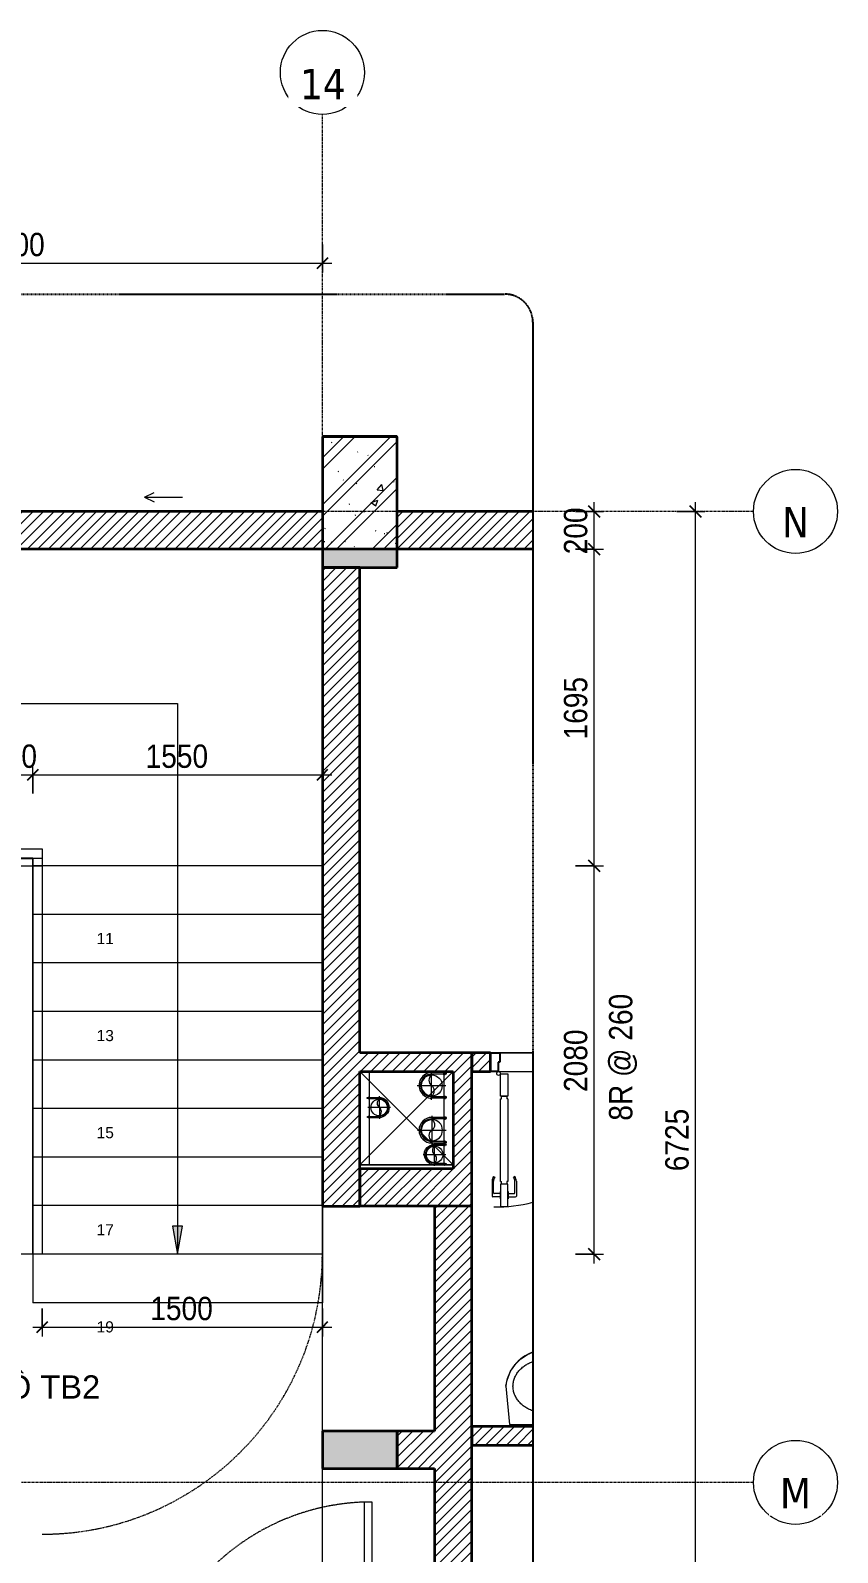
# Model space of a CAD drawing. Header units: millimetres. Extents: x 112507 to 177976, y -4970 to 80839.
# Drawn here: x 135630 to 139949, y 72661 to 80813 of the extents above; entities that cross this region are included whole.
import ezdxf

# ---------------------------------------------------------------- set-up
doc = ezdxf.new("R2010")
doc.units = ezdxf.units.MM
for name, pattern in [('Dash - Tight', [4.5, 3, -1.5]), ('Demolished', [7.14375, 4.7625, -2.38125]), ('Grid Line', [22.225, 12.7, -3.175, 3.175, -3.175]), ('Hidden', [7.14375, 4.7625, -2.38125]), ('IMPORT-CENTER _2_', [40.64, 25.4, -5.08, 5.08, -5.08]), ('Overhead', [3.96875, 2.38125, -1.5875])]:
    doc.linetypes.add(name, pattern=pattern)
for name, color, linetype, lineweight in [('0-2', 250, 'Continuous', 18), ('0-4', 90, 'Continuous', 5), ('A-ANNO-DIMS', 211, 'Continuous', 9), ('A-ANNO-DIMS-50', 211, 'Continuous', 9), ('A-AREA-IDEN', 2, 'Continuous', 9), ('A-DETL-DEMO', 6, 'Demolished', 18), ('A-DETL-GENF-1', 250, 'Continuous', 18), ('A-DETL-GENF-2', 92, 'Dash - Tight', 18), ('A-DETL-GENF-3', 254, 'Continuous', 18), ('A-DETL-GENF-4', 92, 'Hidden', 25), ('A-DETL-MEDM', 33, 'Continuous', 35), ('A-DETL-THIN-1', 250, 'Continuous', 18), ('A-DOOR', 31, 'Continuous', 18), ('A-DOOR-1', 250, 'Continuous', 18), ('A-DOOR-2', 10, 'Continuous', 25), ('A-DOOR-FRAM', 31, 'Continuous', 25), ('A-FLOR-1', 250, 'Continuous', 18), ('A-FLOR-HRAL', 11, 'Continuous', 18), ('A-GLAZ', 151, 'Continuous', 18), ('A-WALL-1', 7, 'Continuous', 35), ('A-WALL-3', 113, 'Continuous', 35), ('A-WALL-PATT-1', 254, 'Continuous', 18), ('A-WALL-PATT-2', 111, 'Continuous', 18), ('G-IMPT', 8, 'Continuous', 18), ('G-IMPT-3', 8, 'IMPORT-CENTER _2_', 18), ('M-EQPM', 50, 'Continuous', 18), ('M-EQPM-1', 50, 'Continuous', 25), ('P-SANR-FIXT-1', 250, 'Continuous', 18), ('P-SANR-FIXT-2', 253, 'Continuous', 18), ('S-COLS-1', 9, 'Continuous', 5), ('S-COLS-2', 7, 'Continuous', 35), ('S-GRID-1', 1, 'Grid Line', 9), ('S-GRID-IDEN', 1, 'Continuous', 9), ('S-STRS', 31, 'Continuous', 18), ('S-STRS-ANNO', 31, 'Continuous', 18), ('S-STRS-MBND', 31, 'Overhead', 18)]:
    doc.layers.add(name, color=color, linetype=linetype, lineweight=lineweight)
doc.styles.add('Arial', font='arial.ttf', dxfattribs={"height": 59.53})
doc.styles.add('Arial_4', font='arial.ttf', dxfattribs={"height": 125})
doc.styles.add('Tahoma_B', font='tahomabd.ttf', dxfattribs={"height": 162.5})
doc.styles.add('UTM Avo', font='', dxfattribs={"width": 0.9, "height": 125})
doc.styles.get('UTM Avo').set_extended_font_data('UTM Avo')
doc.dimstyles.new('1_Dim_chi_tiet_2_5', dxfattribs={"dimscale": 304.8, "dimtxt": 124.912619, "dimasz": 0.19685, "dimexe": 0.164042, "dimexo": 0.0625, "dimgap": 0.016404, "dimtad": 1, "dimdec": 0, "dimrnd": 5, "dimzin": 0, "dimdsep": 46, "dimtxsty": 'UTM Avo', "dimblk1": 'OBLIQUE', "dimblk2": 'OBLIQUE', "dimsah": 1, "dimcen": 0.09, "dimdle": 0.164042, "dimazin": 0, "dimtfac": 1, "dimtdec": 4, "dimtix": 1, "dimtmove": 0, "dimatfit": 3, "dimfxl": 0.328084, "dimfxlon": 1, "dimtvp": 1, "dimtolj": 1, "dimtzin": 0, "dimarcsym": 2})
pattern_1 = [(45, (0, 0), (-28.284271, 28.284271), [])]
pattern_2 = [(45, (18939.878, 0), (-28.284271, 28.284271), [])]

# ---------------------------------------------------------------- blocks, each defined once
blk = doc.blocks.new('NCV_TKTC_KET CAU_rvt-3-TKCS_THANG BỘ TB5 - MẶT BẰNG TẦNG 8')
at = {"layer": 'S-COLS-1'}
for points in [[(118652.6, 77936.9), (118652.6, 78036.9), (118252.6, 78036.9), (118252.6, 77936.9)], [(118652.6, 73111.9), (118652.6, 73311.9), (118252.6, 73311.9), (118252.6, 73111.9)]]:
    blk.add_hatch(color=256, dxfattribs=at).paths.add_polyline_path(points)
at = {"layer": 'A-FLOR-1'}
for p, q in [((118252.2, 78036.9), (118252.2, 74259)), ((118252.4, 78036.9), (118252.4, 74537.4)), ((118952.5, 74737.4), (118452.6, 74737.4)), ((118252.6, 73311.9), (118252.6, 74516.9)), ((118852.4, 74516.9), (118852.4, 73311.9)), ((116702.6, 74259), (116502.6, 74259)), ((118252.2, 74259), (116752.6, 74259)), ((118252.6, 71936.9), (118252.6, 73111.9)), ((118852.4, 73111.9), (118852.4, 71711.9))]:
    blk.add_line(p, q, dxfattribs=at)
at = {"layer": 'S-COLS-2'}
for p, q in [((118252.6, 78036.9), (118252.6, 77936.9)), ((118652.6, 77936.9), (118652.6, 78036.9)), ((118252.6, 77936.9), (118652.6, 77936.9)), ((118252.6, 73311.9), (118252.6, 73111.9)), ((118652.6, 73311.9), (118252.6, 73311.9)), ((118652.6, 73111.9), (118652.6, 73311.9)), ((118252.6, 73111.9), (118652.6, 73111.9))]:
    blk.add_line(p, q, dxfattribs=at)
blk = doc.blocks.new('DOOR_CW_01 CANH MO-PANEL KINH - DIG_02-800x2200-CỬA NHÔM KÍNH-401063-TKCS_THANG BỘ TB5 - MẶT BẰNG TẦNG 8')
at = {"layer": 'A-DETL-GENF-1'}
for p, q in [((-347, -182), (-347, -62)), ((-347, -62), (-307, -62)), ((-307, -62), (-307, -182)), ((-307, -182), (-347, -182)), ((-347, -196), (-341, -196)), ((-347, -638), (-347, -196)), ((-341, -196), (-341, -182)), ((-341, -182), (-313, -182)), ((-313, -182), (-313, -196)), ((-307, -196), (-313, -196)), ((-307, -196), (-307, -638)), ((-392, -637), (-392, -716.5)), ((-384, -699.5), (-384, -637)), ((-383.9, -611.2), (-377.3, -615.8)), ((-347, -638), (-341, -638)), ((-307, -652), (-347, -652)), ((-347, -652), (-347, -772)), ((-341, -652), (-341, -638)), ((-313, -652), (-341, -652)), ((-307, -638), (-313, -638)), ((-313, -638), (-313, -652)), ((-307, -772), (-307, -652)), ((-270.1, -611.2), (-276.7, -615.8)), ((-270, -699.5), (-270, -637)), ((-262, -637), (-262, -716.5)), ((-349, -720.5), (-388, -720.5)), ((-349, -703.5), (-380, -703.5)), ((-349, -692.2), (-349, -731.8)), ((-347, -692.2), (-349, -692.2)), ((-349, -731.8), (-347, -731.8)), ((-347, -692.2), (-347, -731.8)), ((-307, -692.2), (-307, -731.8)), ((-307, -692.2), (-305, -692.2)), ((-305, -731.8), (-307, -731.8)), ((-305, -692.2), (-305, -731.8)), ((-305, -703.5), (-274, -703.5)), ((-305, -720.5), (-266, -720.5)), ((-347, -772), (-307, -772))]:
    blk.add_line(p, q, dxfattribs=at)
blk.add_circle((-357, -60), 10, dxfattribs=at)
for centre, radius, start, end in [((-347, -637), 45, 145, 180), ((-347, -637), 37, 145, 180), ((-307, -637), 37, 0, 35), ((-307, -637), 45, 360, 35), ((-388, -716.5), 4, 180, 270), ((-380, -699.5), 4, 180, 270), ((-274, -699.5), 4, 270, 0), ((-266, -716.5), 4, 270, 0), ((-357, -60), 714, 268, 284.8853)]:
    blk.add_arc(centre, radius, start, end, dxfattribs=at)
at = {"layer": 'A-DOOR-1'}
blk.add_line((-357, -50), (-332, -50), dxfattribs=at)
at = {"layer": 'A-DOOR-2'}
for p, q in [((-400, -50), (-400, 50)), ((-400, 50), (-350, 50)), ((-350, 50), (-350, 0)), ((-360, -50), (-400, -50)), ((-360, 0), (-360, -50)), ((-350, 0), (-360, 0))]:
    blk.add_line(p, q, dxfattribs=at)
blk = doc.blocks.new('bonruatreo - Chậu rửa-401074-TKCS_THANG BỘ TB5 - MẶT BẰNG TẦNG 8')
at = {"layer": 'P-SANR-FIXT-2'}
for p, q in [((165, 0), (73.6, 0)), ((198.4, 0), (73.6, 0)), ((218.6, -205), (198.4, 0))]:
    blk.add_line(p, q, dxfattribs=at)
at = {"layer": 'P-SANR-FIXT-2', "flags": 128}
blk.add_lwpolyline([(218.6, -205), (209.7, -246.6), (192.9, -285.8), (168.9, -321), (138.6, -350.9), (103.1, -374.4), (73.6, -386.5)], dxfattribs=at)
at = {"layer": 'P-SANR-FIXT-2'}
blk.add_arc((0, -180), 220, 289.5664, 353.47502, dxfattribs=at)
for points, knots in [([(73.7, -72.6), (74.6, -72.9), (82.4, -75.8), (96.9, -82.1), (116.1, -93.4), (133.8, -107.1), (149.5, -123), (162.5, -141.2), (172.4, -161.2), (178.6, -182.7), (180, -197.6), (180, -205)], [-0.3533386, -0.3533386, -0.3533386, -0.3533386, -0.3478261, -0.3043478, -0.2608696, -0.2173913, -0.173913, -0.1304348, -0.0869565, -0.0434783, 0, 0, 0, 0]), ([(180, -205), (180, -212.4), (178.6, -227.3), (172.4, -248.8), (162.5, -268.8), (149.5, -287), (133.8, -302.9), (116.1, -316.6), (96.9, -327.9), (82.4, -334.2), (74.6, -337.1), (73.7, -337.4)], [-1, -1, -1, -1, -0.9565217, -0.9130435, -0.8695652, -0.826087, -0.7826087, -0.7391304, -0.6956522, -0.6521739, -0.6466614, -0.6466614, -0.6466614, -0.6466614])]:
    blk.add_open_spline(points, degree=3, knots=knots, dxfattribs=at)
blk = doc.blocks.new('NCV_TKTC_TANG 6 - 8_rvt-8-TKCS_THANG BỘ TB5 - MẶT BẰNG TẦNG 8')
at = {"layer": 'A-WALL-PATT-1'}
h = blk.add_hatch(dxfattribs=at)
h.set_pattern_fill('FP_1', color=256, style=0, pattern_type=2)
h.set_pattern_definition(pattern_1)
h.paths.add_polyline_path([(119152.5, 75236.9), (119152.5, 75336.9), (119052.5, 75336.9), (119052.5, 75236.9)])
h = blk.add_hatch(dxfattribs=at)
h.set_pattern_fill('FP_1', color=256, style=0, pattern_type=2)
h.set_pattern_definition(pattern_1)
h.paths.add_polyline_path([(119052.5, 73236.9), (119378.9, 73236.9), (119378.9, 73336.9), (119052.5, 73336.9), (119052.5, 73274.8)])
at = {"layer": 'A-DETL-THIN-1'}
blk.add_line((119052.5, 73340.4), (119378.9, 73340.4), dxfattribs=at)
at = {"layer": 'A-FLOR-1'}
for p, q in [((119202.5, 75336.9), (119378.9, 75336.9)), ((119378.9, 75336.9), (119202.5, 75336.9)), ((119192.5, 75236.9), (119378.9, 75236.9))]:
    blk.add_line(p, q, dxfattribs=at)
at = {"layer": 'A-WALL-1'}
for p, q in [((119152.5, 75336.9), (119052.5, 75336.9)), ((119052.5, 75336.9), (119052.5, 75236.9)), ((119152.5, 75236.9), (119152.5, 75336.9)), ((119052.5, 75236.9), (119152.5, 75236.9)), ((119378.9, 73336.9), (119052.5, 73336.9)), ((119052.5, 73336.9), (119052.5, 73236.9)), ((119052.5, 73236.9), (119378.9, 73236.9))]:
    blk.add_line(p, q, dxfattribs=at)
at = {"layer": 'A-DOOR-1'}
blk.add_blockref('DOOR_CW_01 CANH MO-PANEL KINH - DIG_02-800x2200-CỬA NHÔM KÍNH-401063-TKCS_THANG BỘ TB5 - MẶT BẰNG TẦNG 8', (119552.5, 75286.9), dxfattribs=at)
at = {"layer": 'P-SANR-FIXT-1', "rotation": 180}
blk.add_blockref('bonruatreo - Chậu rửa-401074-TKCS_THANG BỘ TB5 - MẶT BẰNG TẦNG 8', (119452.5, 73346.9), dxfattribs=at)
blk = doc.blocks.new('Top Rail Type - Top Rail_Internal_-948122-TKCS_THANG BỘ TB5 - MẶT BẰNG TẦNG 8')
at = {"layer": 'A-FLOR-HRAL'}
for p, q in [((116452.2, 76339), (116452.2, 76429.4)), ((116452.2, 76429.4), (116752.6, 76429.4)), ((116752.6, 76429.4), (116752.6, 76379.4)), ((116452.2, 75896.9), (116452.2, 76339)), ((116502.2, 76339), (116452.2, 76339)), ((116502.2, 76379.4), (116502.2, 76339)), ((116702.6, 76379.4), (116502.2, 76379.4)), ((116502.2, 76339), (116502.2, 75920.2)), ((116702.6, 76379.4), (116752.6, 76379.4)), ((116702.6, 76339), (116702.6, 76379.4)), ((116702.6, 76339), (116752.6, 76339)), ((116702.6, 74259), (116702.6, 76339)), ((116752.6, 76379.4), (116752.6, 76339)), ((116752.6, 76339), (116752.6, 74259)), ((116752.6, 74259), (116702.6, 74259))]:
    blk.add_line(p, q, dxfattribs=at)
blk = doc.blocks.new('TKTC_XREF_251221_MB TANG 2-7 - TKTC_XREF_260130_MB TANG 2-5_dwg_CUM U_DN100-4746796-TKCS_THANG BỘ TB5 - MẶT BẰNG TẦNG 8')
at = {"layer": 'G-IMPT'}
blk.add_hatch(color=256, dxfattribs=at).paths.add_polyline_path([(0, 61), (0, 57), (14.8, 55.1), (28.5, 49.4), (40.3, 40.3), (49.4, 28.5), (55.1, 14.8), (57, 0), (55.1, -14.8), (49.4, -28.5), (40.3, -40.3), (28.5, -49.4), (14.8, -55.1), (0, -57), (0, -61), (15.8, -58.9), (30.5, -52.8), (43.1, -43.1), (52.8, -30.5), (58.9, -15.8), (61, 0), (58.9, 15.8), (52.8, 30.5), (43.1, 43.1), (30.5, 52.8), (15.8, 58.9)])
for p, q in [((-79.1, 66.6), (-79.1, 63.4)), ((-76.6, 66.6), (-76.6, 63.4)), ((-74.6, 66.6), (-74.6, 63.4)), ((-72.7, 69.3), (-72.7, 60.7)), ((-66.9, 67.9), (-71.7, 67.9)), ((-66.9, 62.1), (-71.7, 62.1)), ((-65, 69), (0, 69)), ((-79.1, -63.4), (-79.1, -66.6)), ((-76.6, -63.4), (-76.6, -66.6)), ((-74.6, -63.4), (-74.6, -66.6)), ((-72.7, -60.7), (-72.7, -69.3)), ((-66.9, -62.1), (-71.7, -62.1)), ((-66.9, -67.9), (-71.7, -67.9)), ((-65, -69), (0, -69))]:
    blk.add_line(p, q, dxfattribs=at)
at = {"layer": 'G-IMPT', "flags": 128}
for points in [[(-72.7, 67.6), (-78.1, 67.6), (-78.1, 62.4), (-72.7, 62.4)], [(-71.7, 59.2), (-66.9, 59.2), (-66.9, 70.8), (-71.7, 70.8)], [(-66.9, 70.8), (-66.9, 72.7), (-65, 72.7), (-65, 57.3), (-66.9, 57.3), (-66.9, 59.2)], [(-65, 61), (0, 61), (0, 57)], [(-72.7, -62.4), (-78.1, -62.4), (-78.1, -67.6), (-72.7, -67.6)], [(-71.7, -70.8), (-66.9, -70.8), (-66.9, -59.2), (-71.7, -59.2)], [(-66.9, -59.2), (-66.9, -57.3), (-65, -57.3), (-65, -72.7), (-66.9, -72.7), (-66.9, -70.8)], [(-65, -61), (0, -61), (0, -57)]]:
    blk.add_lwpolyline(points, dxfattribs=at)
at = {"layer": 'G-IMPT'}
for centre, radius, start, end in [((-78.1, 66.6), 0.96, 90, 180), ((-78.1, 63.4), 0.96, 180, 270), ((-71.1, 69.3), 1.56, 112.61986, 247.38014), ((-67.9, 65), 4.8, 143.1301, 216.8699), ((-71.1, 60.7), 1.56, 112.61986, 247.38014), ((0, 0), 69, 270, 90), ((0, 0), 61, 270, 90), ((0, 0), 57, 270, 90), ((-78.1, -63.4), 0.96, 90, 180), ((-78.1, -66.6), 0.96, 180, 270), ((-71.1, -60.7), 1.56, 112.61986, 247.38014), ((-67.9, -65), 4.8, 143.1301, 216.8699), ((-71.1, -69.3), 1.56, 112.61986, 247.38014)]:
    blk.add_arc(centre, radius, start, end, dxfattribs=at)
blk = doc.blocks.new('TKTC_XREF_251221_MB TANG 2-7 - TKTC_XREF_260130_MB TANG 2-5_dwg_$cc-4746806-TKCS_THANG BỘ TB5 - MẶT BẰNG TẦNG 8')
at = {"layer": 'G-IMPT-3'}
for p, q in [((-0.673, 0), (0.673, 0)), ((0, -0.673), (0, 0.673))]:
    blk.add_line(p, q, dxfattribs=at)
at = {"layer": 'M-EQPM'}
blk.add_circle((0, 0), 0.5, dxfattribs=at)
for centre, radius, start, end in [((0, 0), 0.5, 90, 270), ((0.188, 0.25), 0.313, 126.8699, 233.1301), ((-0.188, -0.25), 0.313, 306.8699, 53.1301)]:
    blk.add_arc(centre, radius, start, end, dxfattribs=at)
blk = doc.blocks.new('TKTC_XREF_251221_MB TANG 2-7 - TKTC_XREF_260130_MB TANG 2-5_dwg_$cc-4746802-TKCS_THANG BỘ TB5 - MẶT BẰNG TẦNG 8')
at = {"layer": 'G-IMPT-3'}
for p, q in [((-0.673, 0), (0.673, 0)), ((0, -0.673), (0, 0.673))]:
    blk.add_line(p, q, dxfattribs=at)
at = {"layer": 'M-EQPM'}
blk.add_circle((0, 0), 0.5, dxfattribs=at)
for centre, radius, start, end in [((0, 0), 0.5, 90, 270), ((0.188, 0.25), 0.313, 126.8699, 233.1301), ((-0.188, -0.25), 0.313, 306.8699, 53.1301)]:
    blk.add_arc(centre, radius, start, end, dxfattribs=at)
blk = doc.blocks.new('TKTC_XREF_251221_MB TANG 2-7 - TKTC_XREF_260130_MB TANG 2-5_dwg_CUM U_DN100-4746799-TKCS_THANG BỘ TB5 - MẶT BẰNG TẦNG 8')
at = {"layer": 'G-IMPT'}
blk.add_hatch(color=256, dxfattribs=at).paths.add_polyline_path([(0, 61), (16, 59), (30, 53), (43, 43), (53, 30), (59, 16), (61, 0), (59, -16), (53, -31), (43, -43), (30, -53), (16, -59), (0, -61), (0, -57), (15, -55), (28, -49), (40, -40), (49, -29), (55, -15), (57, 0), (55, 15), (49, 28), (40, 40), (28, 49), (15, 55), (0, 57)])
for p, q in [((-79, 67), (-79, 63)), ((-77, 67), (-77, 63)), ((-75, 67), (-75, 63)), ((-73, 69), (-73, 61)), ((-67, 68), (-72, 68)), ((-67, 62), (-72, 62)), ((-65, 69), (0, 69)), ((-79, -63), (-79, -67)), ((-77, -63), (-77, -67)), ((-75, -63), (-75, -67)), ((-73, -61), (-73, -69)), ((-67, -62), (-72, -62)), ((-67, -68), (-72, -68)), ((-65, -69), (0, -69))]:
    blk.add_line(p, q, dxfattribs=at)
at = {"layer": 'G-IMPT', "flags": 128}
for points in [[(-73, 68), (-78, 68), (-78, 62), (-73, 62)], [(-72, 59), (-67, 59), (-67, 71), (-72, 71)], [(-67, 71), (-67, 73), (-65, 73), (-65, 57), (-67, 57), (-67, 59)], [(-65, 61), (0, 61), (0, 57)], [(-73, -62), (-78, -62), (-78, -68), (-73, -68)], [(-72, -71), (-67, -71), (-67, -59), (-72, -59)], [(-67, -59), (-67, -57), (-65, -57), (-65, -73), (-67, -73), (-67, -71)], [(-65, -61), (0, -61), (0, -57)]]:
    blk.add_lwpolyline(points, dxfattribs=at)
at = {"layer": 'G-IMPT'}
for centre, radius, start, end in [((-78, 67), 0.96, 90, 180), ((-78, 63), 0.96, 180, 270), ((-71, 69), 1.56, 112.6199, 247.3801), ((-68, 65), 4.8, 143.1301, 216.8699), ((-71, 61), 1.56, 112.6199, 247.3801), ((0, 0), 69, 270, 90), ((0, 0), 61, 270, 90), ((0, 0), 57, 270, 90), ((-78, -63), 0.96, 90, 180), ((-78, -67), 0.96, 180, 270), ((-71, -61), 1.56, 112.6199, 247.3801), ((-68, -65), 4.8, 143.1301, 216.8699), ((-71, -69), 1.56, 112.6199, 247.3801)]:
    blk.add_arc(centre, radius, start, end, dxfattribs=at)
blk = doc.blocks.new('TKTC_XREF_251221_MB TANG 2-7 - TKTC_XREF_260130_MB TANG 2-5_dwg_$cc-4746807-TKCS_THANG BỘ TB5 - MẶT BẰNG TẦNG 8')
at = {"layer": 'G-IMPT-3'}
for p, q in [((-0.673, 0), (0.673, 0)), ((0, -0.673), (0, 0.66))]:
    blk.add_line(p, q, dxfattribs=at)
at = {"layer": 'M-EQPM'}
blk.add_circle((0, 0), 0.5, dxfattribs=at)
for centre, radius, start, end in [((0, 0), 0.5, 90, 270), ((0.188, 0.25), 0.313, 126.8699, 233.1301), ((-0.188, -0.25), 0.313, 306.8699, 53.1301)]:
    blk.add_arc(centre, radius, start, end, dxfattribs=at)
blk = doc.blocks.new('TKTC_XREF_251221_MB TANG 2-7 - TKTC_XREF_260130_MB TANG 2-5_dwg_$cc-4746801-TKCS_THANG BỘ TB5 - MẶT BẰNG TẦNG 8')
at = {"layer": 'G-IMPT-3'}
for p, q in [((-0.673, 0), (0.673, 0)), ((0, -0.673), (0, 0.673))]:
    blk.add_line(p, q, dxfattribs=at)
at = {"layer": 'M-EQPM'}
blk.add_circle((0, 0), 0.5, dxfattribs=at)
for centre, radius, start, end in [((0, 0), 0.5, 90, 270), ((0.188, 0.25), 0.313, 126.8699, 233.1301), ((-0.188, -0.25), 0.313, 306.8699, 53.1301)]:
    blk.add_arc(centre, radius, start, end, dxfattribs=at)
blk = doc.blocks.new('TKTC_XREF_251221_MB TANG 2-7 - TKTC_XREF_251221_MB TANG 2-7-2039446-TKCS_THANG BỘ TB5 - MẶT BẰNG TẦNG 8')
at = {"layer": 'M-EQPM'}
for p, q in [((84801, 57499), (84801, 57998.8)), ((84801, 57998.8), (84850.8, 57998.5)), ((84850.8, 57998.5), (84850.8, 57498.6)), ((85251, 57499), (85251, 57998.8)), ((85251, 57998.8), (85299.9, 57998.5)), ((84850.8, 57498.6), (84801, 57499)), ((85299.9, 57498.6), (85251, 57499))]:
    blk.add_line(p, q, dxfattribs=at)
at = {"layer": 'M-EQPM-1'}
for p, q in [((84600, 61403.7), (84600, 61400)), ((85000, 61403.7), (84600, 61403.7)), ((85000, 61400), (85000, 61403.7))]:
    blk.add_line(p, q, dxfattribs=at)
for name, p, xscale, yscale, zscale, rotation in [('TKTC_XREF_251221_MB TANG 2-7 - TKTC_XREF_260130_MB TANG 2-5_dwg_$cc-4746807-TKCS_THANG BỘ TB5 - MẶT BẰNG TẦNG 8', (85184.1, 57925.4), 113.7150000000092, 113.7150000000092, 113.7150000000092, 359.9990086636432), ('TKTC_XREF_251221_MB TANG 2-7 - TKTC_XREF_260130_MB TANG 2-5_dwg_CUM U_DN100-4746796-TKCS_THANG BỘ TB5 - MẶT BẰNG TẦNG 8', (85185.9, 57926.3), 0.9975000000000005, 0.9975000000000005, 0.9975000000000005, 180.000991338195), ('TKTC_XREF_251221_MB TANG 2-7 - TKTC_XREF_260130_MB TANG 2-5_dwg_$cc-4746802-TKCS_THANG BỘ TB5 - MẶT BẰNG TẦNG 8', (84904.5, 57808), 90.00000000005119, 90.00000000005119, 90.00000000005119, 180.3740267799373), ('TKTC_XREF_251221_MB TANG 2-7 - TKTC_XREF_260130_MB TANG 2-5_dwg_CUM U_DN100-4746796-TKCS_THANG BỘ TB5 - MẶT BẰNG TẦNG 8', (85186, 57686.2), 0.9974999999999965, 0.9974999999999965, 0.9974999999999965, 180.0009913385626), ('TKTC_XREF_251221_MB TANG 2-7 - TKTC_XREF_260130_MB TANG 2-5_dwg_$cc-4746801-TKCS_THANG BỘ TB5 - MẶT BẰNG TẦNG 8', (85199.9, 57556), 90.00000000005119, 90.00000000005119, 90.00000000005119, 0.3740267799372842)]:
    blk.add_blockref(name, p, dxfattribs=dict(xscale=xscale, yscale=yscale, zscale=zscale, rotation=rotation))
at = {"extrusion": (0, 0, -1)}
for name, p, xscale, yscale, zscale, rotation in [('TKTC_XREF_251221_MB TANG 2-7 - TKTC_XREF_260130_MB TANG 2-5_dwg_CUM U_DN100-4746799-TKCS_THANG BỘ TB5 - MẶT BẰNG TẦNG 8', (-84902.5, 57808), 0.7894736842105242, 0.7894736842105242, -0.7894736842105242, 179.6259732184666), ('TKTC_XREF_251221_MB TANG 2-7 - TKTC_XREF_260130_MB TANG 2-5_dwg_$cc-4746806-TKCS_THANG BỘ TB5 - MẶT BẰNG TẦNG 8', (-85186, 57686.2), 113.7150000000092, 113.7150000000092, -113.7150000000092, 179.9990086636432), ('TKTC_XREF_251221_MB TANG 2-7 - TKTC_XREF_260130_MB TANG 2-5_dwg_CUM U_DN100-4746799-TKCS_THANG BỘ TB5 - MẶT BẰNG TẦNG 8', (-85199.9, 57556), 0.7894736842105242, 0.7894736842105242, -0.7894736842105242, 359.6259732184666)]:
    blk.add_blockref(name, p, dxfattribs=dict(at, xscale=xscale, yscale=yscale, zscale=zscale, rotation=rotation))
blk = doc.blocks.new('FD_01 - FD_01-1200x2200mm-1787917-TKCS_THANG BỘ TB5 - MẶT BẰNG TẦNG 8')
at = {"layer": 'A-DETL-GENF-2'}
for p, q in [((570, 100), (570, 1320)), ((570, 1320), (610, 1320)), ((610, 1320), (610, 100)), ((610, 100), (570, 100))]:
    blk.add_line(p, q, dxfattribs=at)
blk.add_arc((610, 100), 1220, 91.87889, 180, dxfattribs=at)
at = {"layer": 'A-DOOR-FRAM'}
for p, q in [((-610, 100), (-645, 100)), ((-645, 100), (-645, -100)), ((-610, 60), (-610, 100)), ((645, 100), (610, 100)), ((610, 100), (610, 60)), ((645, -100), (645, 100)), ((-600, 60), (-610, 60)), ((-600, -100), (-600, 60)), ((610, 60), (600, 60)), ((600, 60), (600, -100)), ((-645, -100), (-600, -100)), ((600, -100), (645, -100))]:
    blk.add_line(p, q, dxfattribs=at)
blk = doc.blocks.new('1_FAMILY RVT - W01-WxH 1000x3200-3536800-TKCS_THANG BỘ TB5 - MẶT BẰNG TẦNG 8')
at = {"layer": 'A-GLAZ'}
for q in [(749.2, 197.79), (749.2, 146.99), (901.6, 172.39)]:
    blk.add_line((698.4, 172.39), q, dxfattribs=at)
blk = doc.blocks.new('BORDER VIEW - BORDER VIEW-3764658-TKCS_THANG BỘ TB5 - MẶT BẰNG TẦNG 8')
at = {"layer": 'A-DETL-GENF-4'}
for p, q in [((150, 9763.8), (5336.3, 9763.8)), ((5486.3, 9613.8), (5486.3, 150))]:
    blk.add_line(p, q, dxfattribs=at)
blk.add_arc((5336.3, 9613.8), 150, 360, 90, dxfattribs=at)
blk = doc.blocks.new('Grid - M_Grid Head - Circle-353313-TKCS_THANG BỘ TB5 - MẶT BẰNG TẦNG 8')
at = {"layer": 'S-GRID-IDEN'}
blk.add_circle((0, 0), 4.5, dxfattribs=at)
blk = doc.blocks.new('DIMBLOCK74-TKCS_THANG BỘ TB5 - MẶT BẰNG TẦNG 8')
at = {"layer": 'A-ANNO-DIMS-50'}
for p, q in [((138547.2, 76339), (138697.2, 76339)), ((138647.2, 76339), (138547.2, 76339)), ((138647.2, 74209), (138647.2, 76339)), ((138547.2, 74259), (138697.2, 74259)), ((138647.2, 74259), (138547.2, 74259))]:
    blk.add_line(p, q, dxfattribs=at)
at = {"layer": 'A-ANNO-DIMS-50', "lineweight": 25}
for p, q in [((138647.2, 76339), (138617.2, 76369)), ((138647.2, 76339), (138677.2, 76309)), ((138647.2, 74259), (138617.2, 74289)), ((138647.2, 74259), (138677.2, 74229))]:
    blk.add_line(p, q, dxfattribs=at)
at = {"layer": 'A-ANNO-DIMS-50', "color": 0, "char_height": 125, "attachment_point": 1, "rotation": 90, "line_spacing_factor": 1.110334, "style": 'UTM Avo'}
for s, insert, width in [('8R @ 260', (138726.2, 74974), 780.01), ('2080', (138484.9, 75127.8), 410.824)]:
    blk.add_mtext(s, dxfattribs=dict(at, insert=insert, width=width))
blk = doc.blocks.new('_Oblique')
at = {"color": 0, "linetype": 'ByBlock', "lineweight": -2}
blk.add_line((-0.5, -0.5), (0.5, 0.5), dxfattribs=at)
blk = doc.blocks.new('DIMBLOCK75-TKCS_THANG BỘ TB5 - MẶT BẰNG TẦNG 8')
at = {"layer": 'A-ANNO-DIMS-50'}
for p, q in [((138547.2, 78034.9), (138697.2, 78034.9)), ((138647.2, 78034.9), (138547.2, 78034.9)), ((138647.2, 76339), (138647.2, 78034.9)), ((138547.2, 76339), (138697.2, 76339)), ((138647.2, 76339), (138547.2, 76339))]:
    blk.add_line(p, q, dxfattribs=at)
at = {"layer": 'A-ANNO-DIMS-50', "lineweight": 25}
for p, q in [((138647.2, 78034.9), (138617.2, 78064.9)), ((138647.2, 78034.9), (138677.2, 78004.9)), ((138647.2, 76339), (138617.2, 76369)), ((138647.2, 76339), (138677.2, 76309))]:
    blk.add_line(p, q, dxfattribs=at)
at = {"layer": 'A-ANNO-DIMS-50', "color": 0, "insert": (138484.9, 77015.8), "char_height": 125, "width": 410.824, "attachment_point": 1, "rotation": 90, "line_spacing_factor": 1.110334, "style": 'UTM Avo'}
blk.add_mtext('1695', dxfattribs=at)
blk = doc.blocks.new('DIMBLOCK76-TKCS_THANG BỘ TB5 - MẶT BẰNG TẦNG 8')
at = {"layer": 'A-ANNO-DIMS-50', "lineweight": 25}
for p, q in [((138647.2, 78236.9), (138617.2, 78266.9)), ((138647.2, 78236.9), (138677.2, 78206.9)), ((138647.2, 78034.9), (138617.2, 78064.9)), ((138647.2, 78034.9), (138677.2, 78004.9))]:
    blk.add_line(p, q, dxfattribs=at)
at = {"layer": 'A-ANNO-DIMS-50'}
for p, q in [((138647.2, 78034.9), (138647.2, 78286.9)), ((138547.2, 78236.9), (138697.2, 78236.9)), ((138647.2, 78236.9), (138547.2, 78236.9)), ((138547.2, 78034.9), (138697.2, 78034.9)), ((138647.2, 78034.9), (138547.2, 78034.9))]:
    blk.add_line(p, q, dxfattribs=at)
at = {"layer": 'A-ANNO-DIMS-50', "color": 0, "insert": (138484.9, 78007.5), "char_height": 125, "width": 308.118, "attachment_point": 1, "rotation": 90, "line_spacing_factor": 1.110334, "style": 'UTM Avo'}
blk.add_mtext('200', dxfattribs=at)
blk = doc.blocks.new('DIMBLOCK80-TKCS_THANG BỘ TB5 - MẶT BẰNG TẦNG 8')
at = {"layer": 'A-ANNO-DIMS-50'}
for p, q in [((133892.4, 79666.6), (133892.4, 79516.6)), ((133892.4, 79566.6), (133892.4, 79666.6)), ((137192.4, 79666.6), (137192.4, 79516.6)), ((137192.4, 79566.6), (137192.4, 79666.6)), ((133842.4, 79566.6), (137242.4, 79566.6))]:
    blk.add_line(p, q, dxfattribs=at)
at = {"layer": 'A-ANNO-DIMS-50', "lineweight": 25}
for p, q in [((133892.4, 79566.6), (133862.4, 79536.6)), ((133892.4, 79566.6), (133922.4, 79596.6)), ((137192.4, 79566.6), (137162.4, 79536.6)), ((137192.4, 79566.6), (137222.4, 79596.6))]:
    blk.add_line(p, q, dxfattribs=at)
at = {"layer": 'A-ANNO-DIMS-50', "color": 0, "insert": (135371.3, 79729), "char_height": 125, "width": 410.824, "attachment_point": 1, "line_spacing_factor": 1.110334, "style": 'UTM Avo'}
blk.add_mtext('3300', dxfattribs=at)
blk = doc.blocks.new('DIMBLOCK82-TKCS_THANG BỘ TB5 - MẶT BẰNG TẦNG 8')
at = {"layer": 'A-ANNO-DIMS-50'}
for p, q in [((135442, 76726.4), (135442, 76876.4)), ((135642, 76726.4), (135642, 76876.4)), ((135442, 76826.4), (135642, 76826.4)), ((135442, 76826.4), (135442, 76726.4)), ((135642, 76826.4), (135642, 76726.4))]:
    blk.add_line(p, q, dxfattribs=at)
at = {"layer": 'A-ANNO-DIMS-50', "lineweight": 25}
for p, q in [((135442, 76826.4), (135412, 76796.4)), ((135442, 76826.4), (135472, 76856.4)), ((135642, 76826.4), (135612, 76796.4)), ((135642, 76826.4), (135672, 76856.4))]:
    blk.add_line(p, q, dxfattribs=at)
at = {"layer": 'A-ANNO-DIMS-50', "color": 0, "insert": (135413.7, 76988.7), "char_height": 125, "width": 308.118, "attachment_point": 1, "line_spacing_factor": 1.110334, "style": 'UTM Avo'}
blk.add_mtext('200', dxfattribs=at)
blk = doc.blocks.new('DIMBLOCK83-TKCS_THANG BỘ TB5 - MẶT BẰNG TẦNG 8')
at = {"layer": 'A-ANNO-DIMS-50'}
for p, q in [((135642, 76726.4), (135642, 76876.4)), ((137192, 76926.4), (137192, 76776.4)), ((137192, 76826.4), (137192, 76926.4)), ((135642, 76826.4), (137242, 76826.4)), ((135642, 76826.4), (135642, 76726.4))]:
    blk.add_line(p, q, dxfattribs=at)
at = {"layer": 'A-ANNO-DIMS-50', "lineweight": 25}
for p, q in [((135642, 76826.4), (135612, 76796.4)), ((135642, 76826.4), (135672, 76856.4)), ((137192, 76826.4), (137162, 76796.4)), ((137192, 76826.4), (137222, 76856.4))]:
    blk.add_line(p, q, dxfattribs=at)
at = {"layer": 'A-ANNO-DIMS-50', "color": 0, "insert": (136245.9, 76988.7), "char_height": 125, "width": 410.824, "attachment_point": 1, "line_spacing_factor": 1.110334, "style": 'UTM Avo'}
blk.add_mtext('1550', dxfattribs=at)
blk = doc.blocks.new('DIMBLOCK85-TKCS_THANG BỘ TB5 - MẶT BẰNG TẦNG 8')
at = {"layer": 'A-ANNO-DIMS-50', "lineweight": 25}
for p, q in [((139189.7, 78236.9), (139159.7, 78266.9)), ((139189.7, 78236.9), (139219.7, 78206.9)), ((139189.7, 71511.9), (139159.7, 71541.9)), ((139189.7, 71511.9), (139219.7, 71481.9))]:
    blk.add_line(p, q, dxfattribs=at)
at = {"layer": 'A-ANNO-DIMS-50'}
for p, q in [((139189.7, 71511.9), (139189.7, 78286.9)), ((139089.7, 78236.9), (139239.7, 78236.9)), ((139189.7, 78236.9), (139089.7, 78236.9)), ((139089.7, 71511.9), (139239.7, 71511.9)), ((139189.7, 71511.9), (139089.7, 71511.9))]:
    blk.add_line(p, q, dxfattribs=at)
at = {"layer": 'A-ANNO-DIMS-50', "color": 0, "insert": (139027.3, 74703.3), "char_height": 125, "width": 410.824, "attachment_point": 1, "rotation": 90, "line_spacing_factor": 1.110334, "style": 'UTM Avo'}
blk.add_mtext('6725', dxfattribs=at)
blk = doc.blocks.new('DIMBLOCK89-TKCS_THANG BỘ TB5 - MẶT BẰNG TẦNG 8')
at = {"layer": 'A-ANNO-DIMS-50'}
for p, q in [((135692.4, 73968.3), (135692.4, 73818.3)), ((135692.4, 73868.3), (135692.4, 73968.3)), ((137192, 73968.3), (137192, 73818.3)), ((137192, 73868.3), (137192, 73968.3)), ((135642.4, 73868.3), (137242, 73868.3))]:
    blk.add_line(p, q, dxfattribs=at)
at = {"layer": 'A-ANNO-DIMS-50', "lineweight": 25}
for p, q in [((135692.4, 73868.3), (135662.4, 73838.3)), ((135692.4, 73868.3), (135722.4, 73898.3)), ((137192, 73868.3), (137162, 73838.3)), ((137192, 73868.3), (137222, 73898.3))]:
    blk.add_line(p, q, dxfattribs=at)
at = {"layer": 'A-ANNO-DIMS-50', "color": 0, "insert": (136271.1, 74030.7), "char_height": 125, "width": 410.824, "attachment_point": 1, "line_spacing_factor": 1.110334, "style": 'UTM Avo'}
blk.add_mtext('1500', dxfattribs=at)

msp = doc.modelspace()

# ---------------------------------------------------------------- hatches: boundary and pattern name
at = {"layer": 'A-DETL-GENF-3'}
h = msp.add_hatch(dxfattribs=at)
h.set_pattern_fill('FP_2', color=256, style=0, pattern_type=2)
h.set_pattern_definition([(50, (18939.88, 0), (364.3679, -31.8783), [38.1, -419.1]), (355, (18939.88, 0), (-70.4859, 382.1133), [30.48, -335.28]), (100.451, (18970.24, -2.66), (293.885, 350.2334), [32.38, -356.18]), (46.184, (18939.9, 101.6), (542.1585, -84.0858), [57.15, -628.65]), (96.636, (18985.06, 94.6), (474.8049, 494.8554), [48.57, -534.27]), (351.184, (18939.9, 101.6), (474.8102, 494.85), [45.72, -502.92]), (21, (18990.68, 76.2), (303.22847, -204.53046), [38.1, -419.1]), (326, (18990.68, 76.2), (123.6039, 368.376), [30.48, -335.28]), (71.451, (19015.95, 59.16), (426.8341, 163.8427), [32.38, -356.18]), (37.5, (18939.88, 0), (6.17665, 169.11015), [3.353, -327.863, 3.353, -337.007, -336.55]), (37.5, (18939.88, 0), (6.17665, 169.11015), [-671.576, 3.353, -333.197]), (7.5, (18939.88, 0), (133.63888, 200.3615), [3.353, -190.703, 3.353, -320.243, -128.27]), (7.5, (18939.88, 0), (133.63888, 200.3615), [-517.652, 3.353, -124.917]), (327.5, (18826.6, 0), (271.18182, -11.45836), [3.353, -123.647, 3.353, -392.887, -525.78]), (327.5, (18826.6, 0), (271.18182, -11.45836), [-523.24, 3.353, -522.427]), (317.5, (18775.8, 0), (296.2585, 50.85285), [3.353, -161.747, 3.353, -259.791, -373.38]), (317.5, (18775.8, 0), (296.2585, 50.85285), [-428.244, 3.353, -370.027]), (45, (18939.88, 0), (-125.72359, 125.72359), []), (45, (18939.88, 190.5), (-125.72359, 125.72359), [])])
h.paths.add_polyline_path([(137592.4, 78036.9), (137592.4, 78636.9), (137192.4, 78636.9), (137192.4, 78036.9)])
h.paths.add_polyline_path([(133492.4, 78039), (133892.4, 78039), (133892.4, 78636.9), (133492.4, 78636.9)])
at = {"layer": 'A-WALL-PATT-2'}
h = msp.add_hatch(dxfattribs=at)
h.set_pattern_fill('FP_1', color=256, style=0, pattern_type=2)
h.set_pattern_definition(pattern_2)
h.paths.add_polyline_path([(137192.4, 78036.9), (137192.4, 78236.9), (133892.4, 78236.9), (133892.4, 78036.9), (135569.9, 78036.9)])
h = msp.add_hatch(dxfattribs=at)
h.set_pattern_fill('FP_1', color=256, style=0, pattern_type=2)
h.set_pattern_definition(pattern_2)
h.paths.add_polyline_path([(137592.4, 78036.9), (138318.7, 78036.9), (138318.7, 78236.9), (137592.4, 78236.9)])
h = msp.add_hatch(dxfattribs=at)
h.set_pattern_fill('FP_1', color=256, style=0, pattern_type=2)
h.set_pattern_definition(pattern_2)
h.paths.add_polyline_path([(137192.4, 74516.9), (137392.4, 74516.9), (137392.4, 77936.9), (137192.4, 77936.9), (137192.4, 75731.2)])
h = msp.add_hatch(dxfattribs=at)
h.set_pattern_fill('FP_1', color=256, style=0, pattern_type=2)
h.set_pattern_definition(pattern_2)
h.paths.add_polyline_path([(137392.4, 75237.4), (137892.4, 75237.4), (137892.4, 75337.4), (137392.4, 75337.4)])
h = msp.add_hatch(dxfattribs=at)
h.set_pattern_fill('FP_1', color=256, style=0, pattern_type=2)
h.set_pattern_definition(pattern_2)
h.paths.add_polyline_path([(137992.4, 74516.9), (137992.4, 75337.4), (137892.4, 75337.4), (137892.4, 74516.9)])
h = msp.add_hatch(dxfattribs=at)
h.set_pattern_fill('FP_1', color=256, style=0, pattern_type=2)
h.set_pattern_definition(pattern_2)
h.paths.add_polyline_path([(137892.4, 74516.9), (137892.4, 74716.9), (137392.4, 74716.9), (137392.4, 74516.9), (137663.2, 74516.9)])
h = msp.add_hatch(dxfattribs=at)
h.set_pattern_fill('FP_1', color=256, style=0, pattern_type=2)
h.set_pattern_definition(pattern_2)
h.paths.add_polyline_path([(137992.4, 70036.9), (137992.4, 70185.3), (137792.4, 70185.3), (137792.4, 70036.9)])
h.paths.add_polyline_path([(137992.4, 71275.3), (137992.4, 71511.9), (137792.4, 71511.9), (137792.4, 71275.3)])
h.paths.add_polyline_path([(137944.8, 71711.9), (137992.4, 71711.9), (137992.4, 74516.9), (137792.4, 74516.9), (137792.4, 71711.9)])
h = msp.add_hatch(dxfattribs=at)
h.set_pattern_fill('FP_1', color=256, style=0, pattern_type=2)
h.set_pattern_definition(pattern_2)
h.paths.add_polyline_path([(137792.4, 73111.9), (137792.4, 73311.9), (137592.4, 73311.9), (137592.4, 73111.9)])
at = {"layer": 'S-STRS-ANNO'}
msp.add_hatch(color=256, dxfattribs=at).paths.add_polyline_path([(136417, 74259), (136443.5, 74409), (136390.6, 74409)])

# ---------------------------------------------------------------- linework, layer by layer
at = {"layer": '0-2'}
for p, q in [((137892.4, 75237.4), (137392.4, 74737.4)), ((137392.4, 75237.4), (137892.4, 74737.4)), ((137392.4, 74737.4), (137892.4, 74737.4))]:
    msp.add_line(p, q, dxfattribs=at)
at = {"layer": 'A-DETL-DEMO'}
msp.add_arc((135692.4, 74259), 1499.6, 270, 360, dxfattribs=at)
at = {"layer": 'A-DETL-MEDM'}
for p, q in [((137592.4, 78636.9), (137192.4, 78636.9)), ((137192.4, 78636.9), (137192.4, 78036.9)), ((137592.4, 78036.9), (137592.4, 78636.9)), ((137192.4, 78036.9), (137592.4, 78036.9))]:
    msp.add_line(p, q, dxfattribs=at)
at = {"layer": 'A-WALL-3'}
for p, q in [((137192.4, 78236.9), (133892.4, 78236.9)), ((138318.7, 78236.9), (137592.4, 78236.9)), ((133892.4, 78036.9), (137192.4, 78036.9)), ((137592.4, 78036.9), (138318.7, 78036.9)), ((137392.4, 77936.9), (137192.4, 77936.9)), ((137192.4, 77936.9), (137192.4, 74516.9)), ((137392.4, 75337.4), (137392.4, 77936.9)), ((137992.4, 75337.4), (137392.4, 75337.4)), ((137992.4, 71711.9), (137992.4, 75337.4)), ((137392.4, 74516.9), (137392.4, 75237.4)), ((137392.4, 75237.4), (137892.4, 75237.4)), ((137892.4, 75237.4), (137892.4, 74716.9)), ((137892.4, 74716.9), (137392.4, 74716.9)), ((137392.4, 74716.9), (137392.4, 74516.9)), ((137192.4, 74516.9), (137392.4, 74516.9)), ((137992.4, 74516.9), (137392.4, 74516.9)), ((137792.4, 74516.9), (137792.4, 73311.9)), ((137792.4, 73311.9), (137592.4, 73311.9)), ((137592.4, 73311.9), (137592.4, 73111.9)), ((137592.4, 73111.9), (137792.4, 73111.9)), ((137792.4, 73111.9), (137792.4, 71711.9))]:
    msp.add_line(p, q, dxfattribs=at)
at = {"layer": 'S-GRID-1'}
for p, q in [((137192.4, 70137.5), (137192.4, 79113.1)), ((138249.5, 78236.9), (133036.4, 78236.9)), ((139499.5, 78236.9), (138249.5, 78236.9)), ((138249.5, 73036.9), (133036.4, 73036.9)), ((139499.5, 73036.9), (138249.5, 73036.9))]:
    msp.add_line(p, q, dxfattribs=at)
at = {"layer": 'S-STRS'}
for p, q in [((135442.4, 76379), (135642, 76379)), ((135642, 76379), (135642, 76339)), ((135642, 76339), (135642, 76079)), ((137192, 76339), (135692.4, 76339)), ((135642, 76079), (135642, 75819)), ((137192, 76079), (135692.4, 76079)), ((135642, 75819), (135642, 75559)), ((137192, 75819), (135692.4, 75819)), ((135642, 75559), (135642, 75299)), ((137192, 75559), (135692.4, 75559)), ((135642, 75299), (135642, 75039)), ((137192, 75299), (135692.4, 75299)), ((135642, 75039), (135642, 74779)), ((137192, 75039), (135692.4, 75039)), ((135642, 74779), (135642, 74519)), ((137192, 74779), (135692.4, 74779)), ((135642, 74519), (135642, 74259)), ((137192, 74519), (135692.4, 74519)), ((137192, 74259), (135692.4, 74259))]:
    msp.add_line(p, q, dxfattribs=at)
at = {"layer": 'S-STRS-ANNO'}
for p, q in [((134667.4, 77208), (136417, 77208)), ((136417, 77208), (136417, 76339)), ((136417, 76339), (136417, 76079)), ((136417, 76079), (136417, 75819)), ((136417, 75819), (136417, 75559)), ((136417, 75559), (136417, 75299)), ((136417, 75299), (136417, 75039)), ((136417, 75039), (136417, 74779)), ((136417, 74779), (136417, 74519)), ((136417, 74519), (136417, 74259)), ((136443.5, 74409), (136390.6, 74409)), ((136390.6, 74409), (136417, 74259)), ((136417, 74259), (136443.5, 74409))]:
    msp.add_line(p, q, dxfattribs=at)
at = {"layer": 'S-STRS-MBND'}
for p, q in [((137192, 78036.9), (133892.4, 78036.9)), ((137192, 76339), (137192, 78036.9)), ((135442.4, 76339), (135642, 76339)), ((137192, 76339), (135642, 76339)), ((135642, 76339), (135642, 73999)), ((137192, 76339), (137192, 73999)), ((137192, 76079), (135642, 76079)), ((137192, 75819), (135642, 75819)), ((137192, 75559), (135642, 75559)), ((137192, 75299), (135642, 75299)), ((137192, 75039), (135642, 75039)), ((137192, 74779), (135642, 74779)), ((137192, 74519), (135642, 74519)), ((137192, 74259), (135642, 74259)), ((137192, 73999), (135642, 73999))]:
    msp.add_line(p, q, dxfattribs=at)

# ---------------------------------------------------------------- block references
at = {"layer": '0-4'}
for name in ['NCV_TKTC_KET CAU_rvt-3-TKCS_THANG BỘ TB5 - MẶT BẰNG TẦNG 8', 'NCV_TKTC_TANG 6 - 8_rvt-8-TKCS_THANG BỘ TB5 - MẶT BẰNG TẦNG 8']:
    msp.add_blockref(name, (18939.9, 0), dxfattribs=at)
at = {"layer": 'A-DETL-GENF-2'}
msp.add_blockref('BORDER VIEW - BORDER VIEW-3764658-TKCS_THANG BỘ TB5 - MẶT BẰNG TẦNG 8', (132832.4, 69636.9), dxfattribs=at)
at = {"layer": 'A-DOOR'}
msp.add_blockref('FD_01 - FD_01-1200x2200mm-1787917-TKCS_THANG BỘ TB5 - MẶT BẰNG TẦNG 8', (136847.4, 71611.9), dxfattribs=at)
at = {"layer": 'A-FLOR-HRAL'}
msp.add_blockref('Top Rail Type - Top Rail_Internal_-948122-TKCS_THANG BỘ TB5 - MẶT BẰNG TẦNG 8', (18939.9, 0), dxfattribs=at)
at = {"layer": 'A-GLAZ'}
msp.add_blockref('1_FAMILY RVT - W01-WxH 1000x3200-3536800-TKCS_THANG BỘ TB5 - MẶT BẰNG TẦNG 8', (135542.4, 78140.7), dxfattribs=at)
at = {"layer": 'M-EQPM'}
msp.add_blockref('TKTC_XREF_251221_MB TANG 2-7 - TKTC_XREF_251221_MB TANG 2-7-2039446-TKCS_THANG BỘ TB5 - MẶT BẰNG TẦNG 8', (52592.4, 17236.9), dxfattribs=at)
at = {"layer": 'S-GRID-IDEN', "xscale": 49.99999999999998, "yscale": 49.99999999999998, "zscale": 49.99999999999998}
msp.add_blockref('Grid - M_Grid Head - Circle-353313-TKCS_THANG BỘ TB5 - MẶT BẰNG TẦNG 8', (137192.4, 80588.1), dxfattribs=at)
for p, rotation in [((139724.5, 78236.9), 89.99999999999974), ((139724.5, 73036.9), 89.9999999999998)]:
    msp.add_blockref('Grid - M_Grid Head - Circle-353313-TKCS_THANG BỘ TB5 - MẶT BẰNG TẦNG 8', p, dxfattribs=dict(at, rotation=rotation))

# ---------------------------------------------------------------- texts
at = {"layer": 'A-AREA-IDEN', "insert": (135362.6, 73457.6), "char_height": 125, "width": 1286.5, "attachment_point": 8, "line_spacing_factor": 0.936439, "style": 'Arial_4'}
msp.add_mtext('\\pt2.5,5,7.5,10,12.5,15,17.5,20,22.5,25,27.5,30,32.5,35,37.5,40,42.5,45,47.5,50,52.5,55,57.5,60,62.5,65,67.5,70,72.5,75,77.5,80;THANG BỘ TB2', dxfattribs=at)
at = {"layer": 'S-STRS-ANNO', "char_height": 59.53, "width": 109.886, "attachment_point": 1, "line_spacing_factor": 0.941778, "style": 'Arial'}
for s, insert in [('11', (135983.8, 75979.6)), ('13', (135983.8, 75459.6)), ('15', (135983.8, 74939.6)), ('17', (135983.8, 74419.6)), ('19', (135983.8, 73899.6))]:
    msp.add_mtext(s, dxfattribs=dict(at, insert=insert))

# ---------------------------------------------------------------- dimensions: what is measured, and where the dimension line sits
at = {"layer": 'A-ANNO-DIMS'}
for base, p1, p2, override, picture, middle in [((137192.4, 79566.6), (133892.4, 79666.6), (137192.4, 79666.6), {"dimpost": '<>', "dimfxl": 3300}, 'DIMBLOCK80-TKCS_THANG BỘ TB5 - MẶT BẰNG TẦNG 8', (135542.4, 79636.3)), ((135642, 76826.4), (135442, 76726.4), (135642, 76726.4), {"dimpost": '<>', "dimfxl": 200}, 'DIMBLOCK82-TKCS_THANG BỘ TB5 - MẶT BẰNG TẦNG 8', (135542, 76896)), ((137192, 76826.4), (135642, 76726.4), (137192, 76926.4), {"dimpost": '<>', "dimfxl": 1562.849961}, 'DIMBLOCK83-TKCS_THANG BỘ TB5 - MẶT BẰNG TẦNG 8', (136417, 76896)), ((137192, 73868.3), (135692.4, 73968.3), (137192, 73968.3), {"dimpost": '<>', "dimfxl": 1499.6}, 'DIMBLOCK89-TKCS_THANG BỘ TB5 - MẶT BẰNG TẦNG 8', (136442.2, 73938))]:
    dim = msp.add_linear_dim(base=base, p1=p1, p2=p2, dimstyle='1_Dim_chi_tiet_2_5', override=override, dxfattribs=at)
    dim.commit()
    dim.dimension.update_dxf_attribs({"geometry": picture, "text_midpoint": middle})
for base, p1, p2, override, picture, middle in [((138647.2, 78236.9), (138547.2, 78034.9), (138547.2, 78236.9), {"dimpost": '<>', "dimfxl": 202.052476}, 'DIMBLOCK76-TKCS_THANG BỘ TB5 - MẶT BẰNG TẦNG 8', (138577.6, 78135.9)), ((139189.7, 78236.9), (139089.7, 71511.9), (139089.7, 78236.9), {"dimpost": '<>', "dimfxl": 6725}, 'DIMBLOCK85-TKCS_THANG BỘ TB5 - MẶT BẰNG TẦNG 8', (139120, 74874.4)), ((138647.2, 78034.9), (138547.2, 76339), (138547.2, 78034.9), {"dimpost": '<>', "dimfxl": 1695.895049}, 'DIMBLOCK75-TKCS_THANG BỘ TB5 - MẶT BẰNG TẦNG 8', (138577.6, 77186.9))]:
    dim = msp.add_linear_dim(base=base, p1=p1, p2=p2, angle=90, dimstyle='1_Dim_chi_tiet_2_5', override=override, dxfattribs=at)
    dim.commit()
    dim.dimension.update_dxf_attribs({"geometry": picture, "text_midpoint": middle})
dim = msp.add_linear_dim(base=(138647.2, 76339), p1=(138547.2, 74259), p2=(138547.2, 76339), angle=90, text='<>\\X8R @ 260', dimstyle='1_Dim_chi_tiet_2_5', override={"dimpost": '<>', "dimfxl": 2080}, dxfattribs=at)
dim.commit()
dim.dimension.update_dxf_attribs({"geometry": 'DIMBLOCK74-TKCS_THANG BỘ TB5 - MẶT BẰNG TẦNG 8', "text_midpoint": (138647.2, 75299)})

# ---------------------------------------------------------------- next in the draw order: texts
at = {"layer": 'S-GRID-IDEN', "char_height": 162.5, "attachment_point": 5, "line_spacing_factor": 0.996129, "style": 'Tahoma_B', "bg_fill": 3, "box_fill_scale": 1.25, "bg_fill_color": 256, "bg_fill_true_color": 13158600, "bg_fill_transparency": 0}
for s, insert, width in [('\\pt634.99962,1269.99925,1905.0005,2540.00013,3174.99975,3809.99937,4445.00062,5080.00025,5714.99987,6349.9995,6985.00075,7620.00037,8255,8889.99962,9524.99925,10160.0005,10795.00013,11429.99975,12064.99938,12700.00063,13335.00025,13969.99988,14604.9995,15240.00075,15875.00038,16510,17144.99963,17779.99925,18415.0005,19050.00013,19684.99975,20319.99938;14', (137194.5, 80525.7), 288), ('\\pt634.99962,1269.99925,1905.0005,2540.00013,3174.99975,3809.99937,4445.00062,5080.00025,5714.99987,6349.9995,6985.00075,7620.00037,8255,8889.99962,9524.99925,10160.0005,10795.00013,11429.99975,12064.99938,12700.00063,13335.00025,13969.99988,14604.9995,15240.00075,15875.00038,16510,17144.99963,17779.99925,18415.0005,19050.00013,19684.99975,20319.99938;N', (139724, 78179.7), 175.5), ('\\pt634.99962,1269.99925,1905.0005,2540.00013,3174.99975,3809.99937,4445.00062,5080.00025,5714.99987,6349.9995,6985.00075,7620.00037,8255,8889.99962,9524.99925,10160.0005,10795.00013,11429.99975,12064.99938,12700.00063,13335.00025,13969.99988,14604.9995,15240.00075,15875.00038,16510,17144.99963,17779.99925,18415.0005,19050.00013,19684.99975,20319.99938;M', (139724, 72979.6), 202)]:
    msp.add_mtext(s, dxfattribs=dict(at, insert=insert, width=width))

# ---------------------------------------------------------------- next in the draw order: linework, layer by layer
at = {"layer": 'S-GRID-1'}
msp.add_line((137192.4, 79113.1), (137192.4, 80363.1), dxfattribs=at)

doc.saveas('drawing.dxf')
